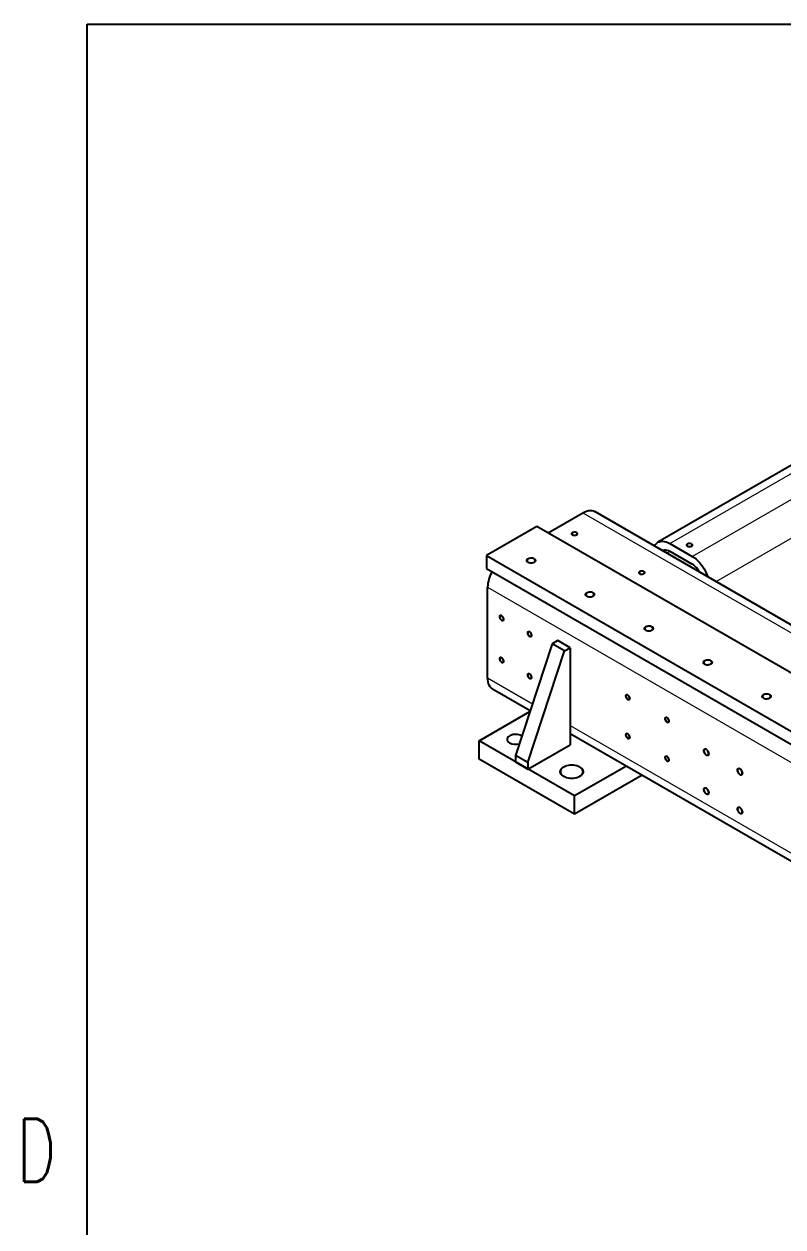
# Model space of a CAD drawing. Header units: millimetres. Extents: x 30 to 8380, y 30 to 5898.
# Drawn here: x 60 to 539, y 5069 to 5828 of the extents above; entities that cross this region are included whole.
import ezdxf

# ---------------------------------------------------------------- set-up
doc = ezdxf.new("R2010")
doc.units = ezdxf.units.MM
doc.header["$LTSCALE"] = 10
doc.layers.add('FORMAT', color=7, linetype='Continuous')
doc.styles.add('SLDTEXTSTYLE0', font='TXT', dxfattribs={"width": 0.7, "bigfont": 'bigfont'})

msp = doc.modelspace()

# ---------------------------------------------------------------- linework, layer by layer
at = {"color": 7, "linetype": 'Continuous', "lineweight": 25}
for p, q in [((693.1835047, 5635.3907655), (459.8382669, 5500.6834271)), ((390.617721, 5506.6768367), (412.5368818, 5519.330499)), ((2039.3108012, 4585.2858317), (420.0362723, 5520.0731197)), ((383.5455038, 5510.7595408), (351.7256986, 5492.3903583)), ((1995.7489649, 4580.0542933), (383.5455038, 5510.7595408)), ((467.3376574, 5499.9408063), (481.479793, 5491.7767252)), ((351.7256986, 5492.3903583), (351.7256986, 5484.2249502)), ((351.7256986, 5492.3903583), (1963.9291597, 4561.6851108)), ((467.3376574, 5495.0415614), (481.479793, 5486.8774803)), ((351.7256986, 5484.2249502), (1963.9291597, 4553.5197027)), ((352.4328054, 5415.2271852), (352.4328054, 5472.385042)), ((393.0914453, 5436.6658601), (370.110475, 5366.2413715)), ((377.8886495, 5361.7511269), (400.8696199, 5432.1756155)), ((396.6269792, 5438.7068804), (393.0914453, 5436.6658601)), ((400.8696199, 5432.1756155), (393.0914453, 5436.6658601)), ((404.4051538, 5434.2166358), (396.6269792, 5438.7068804)), ((400.8696199, 5432.1756155), (404.4051538, 5434.2166358)), ((404.4051538, 5434.2166358), (404.4051538, 5372.9760749)), ((355.5400166, 5408.3595131), (379.3661147, 5394.6049995)), ((347.1295046, 5375.4252993), (379.1369793, 5393.9028211)), ((404.4051538, 5380.1502699), (686.9575645, 5217.0362352)), ((347.1295046, 5363.9937279), (347.1295046, 5375.4252993)), ((407.233581, 5340.7279545), (347.1295046, 5375.4252993)), ((377.8886495, 5357.6684228), (404.4051538, 5372.9760749)), ((407.233581, 5329.2963831), (347.1295046, 5363.9937279)), ((377.8886495, 5361.7511269), (370.110475, 5366.2413715)), ((370.110475, 5366.2413715), (370.110475, 5362.1586674)), ((370.110475, 5362.1586674), (377.8886495, 5357.6684228)), ((377.8886495, 5361.7511269), (377.8886495, 5357.6684228)), ((439.9637936, 5359.6227041), (407.233581, 5340.7279545)), ((449.8648976, 5353.9069184), (407.233581, 5329.2963831)), ((407.233581, 5329.2963831), (407.233581, 5340.7279545))]:
    msp.add_line(p, q, dxfattribs=at)
at = {"color": 8, "linetype": 'Continuous', "lineweight": 18}
for p, q in [((467.3376574, 5499.9408063), (700.6828952, 5634.6481448)), ((481.479793, 5491.7767252), (714.8250308, 5626.4840636)), ((496.4810121, 5475.9425108), (725.4316325, 5608.1128906)), ((412.5368818, 5519.330499), (2031.8114107, 4584.5432109)), ((465.3683137, 5493.9034893), (467.3386918, 5495.0409643)), ((352.4328054, 5472.385042), (1971.7073343, 4537.597754)), ((352.4328054, 5415.2271852), (380.7593753, 5398.8746045)), ((404.4051538, 5385.2241871), (688.3508251, 5221.3058402))]:
    msp.add_line(p, q, dxfattribs=at)
at = {"color": 7, "linetype": 'Continuous', "lineweight": 25, "flags": 128}
for points in [[(412.5368818, 5519.330499), (413.7244444, 5519.9390507), (414.8970727, 5520.3859224), (416.0400203, 5520.6654945), (417.1389138, 5520.7742511), (418.1799342, 5520.7108245), (419.1499898, 5520.4760125), (420.0362723, 5520.0731197)], [(406.0314994, 5505.3699203), (406.4869468, 5505.182196), (407.0233035, 5505.0900145), (407.582447, 5505.1033651), (408.1037856, 5505.220801), (408.5308239, 5505.4295961), (408.8172858, 5505.7071244), (408.9321288, 5506.0233113), (408.8629077, 5506.343893), (408.6171238, 5506.6341296), (408.2214116, 5506.8625694), (407.7186525, 5507.0044574), (407.1633285, 5507.0444179), (406.6156174, 5506.9781205), (406.1348723, 5506.8127495), (405.7731892, 5506.5662256), (405.5697623, 5506.2652633), (405.546636, 5505.9424765), (405.7063163, 5505.6328444), (406.0314994, 5505.3699203)], [(457.6839734, 5498.3395645), (457.7814394, 5498.523638), (458.356791, 5499.3936265), (459.0450822, 5500.1164689), (459.8376574, 5500.6830751), (460.7245494, 5501.0863198), (461.694605, 5501.3211319), (462.7356254, 5501.3845584), (463.8345189, 5501.2758018), (464.9774664, 5500.9962298), (466.1500948, 5500.549358), (467.3376574, 5499.9408063)], [(478.5099445, 5498.2263493), (478.9653918, 5498.038625), (479.5017486, 5497.9464436), (480.0608921, 5497.9597941), (480.5822306, 5498.07723), (481.009269, 5498.2860251), (481.2957309, 5498.5635534), (481.4105738, 5498.8797403), (481.3413528, 5499.200322), (481.0955689, 5499.4905586), (480.6998566, 5499.7189984), (480.1970976, 5499.8608865), (479.6417736, 5499.9008469), (479.0940625, 5499.8345495), (478.6133173, 5499.6691786), (478.2516343, 5499.4226546), (478.0482074, 5499.1216923), (478.0250811, 5498.7989056), (478.1847614, 5498.4892734), (478.5099445, 5498.2263493)], [(462.7340051, 5495.4242433), (463.1701492, 5495.6524487), (463.8970403, 5495.8611807), (464.6939724, 5495.9036258), (465.5447224, 5495.77892), (466.4319713, 5495.489602), (467.3376574, 5495.0415614)], [(378.0300709, 5488.1858565), (378.5834121, 5487.9436197), (379.2294439, 5487.7965488), (379.920253, 5487.7555514), (380.6046053, 5487.823668), (381.2317455, 5487.9958468), (381.7551614, 5488.259318), (382.1360338, 5488.5945413), (382.346115, 5488.9766545), (382.3698243, 5489.3773182), (382.2054032, 5489.7668169), (381.8650462, 5490.1162634), (381.373996, 5490.3997406), (380.7686715, 5490.5962245), (380.0939668, 5490.6911428), (379.3999217, 5490.6774557), (378.7380104, 5490.5561784), (378.1573238, 5490.3363055), (377.7009288, 5490.0341439), (377.402674, 5489.6721036), (377.2846798, 5489.2770354), (377.3556971, 5488.8782398), (377.610459, 5488.5052936), (378.0300709, 5488.1858565)], [(481.479793, 5491.7767252), (482.6673556, 5491.0141463), (483.8399839, 5490.1071302), (484.9829315, 5489.0670831), (486.081825, 5487.9070842), (487.1228453, 5486.6417212), (488.092901, 5485.2869067), (488.979793, 5483.8596784), (489.7723681, 5482.3779843), (490.4606593, 5480.8604578), (491.0360109, 5479.3261825), (491.133477, 5479.0295771)], [(448.4579063, 5480.8776769), (448.9133536, 5480.6899527), (449.4497104, 5480.5977712), (450.0088539, 5480.6111217), (450.5301924, 5480.7285576), (450.9572308, 5480.9373528), (451.2436927, 5481.214881), (451.3585356, 5481.5310679), (451.2893146, 5481.8516497), (451.0435307, 5482.1418863), (450.6478184, 5482.3703261), (450.1450594, 5482.5122141), (449.5897354, 5482.5521746), (449.0420243, 5482.4858771), (448.5612791, 5482.3205062), (448.1995961, 5482.0739822), (447.9961692, 5481.7730199), (447.9730429, 5481.4502332), (448.1327232, 5481.140601), (448.4579063, 5480.8776769)], [(415.1531769, 5466.7551436), (415.7065182, 5466.5129068), (416.3525499, 5466.3658359), (417.043359, 5466.3248384), (417.7277113, 5466.3929551), (418.3548515, 5466.5651339), (418.8782674, 5466.8286051), (419.2591398, 5467.1638283), (419.469221, 5467.5459416), (419.4929303, 5467.9466053), (419.3285092, 5468.336104), (418.9881522, 5468.6855504), (418.497102, 5468.9690277), (417.8917775, 5469.1655116), (417.2170728, 5469.2604298), (416.5230277, 5469.2467428), (415.8611164, 5469.1254655), (415.2804298, 5468.9055925), (414.8240348, 5468.6034309), (414.5257801, 5468.2413906), (414.4077858, 5467.8463225), (414.4788031, 5467.4475269), (414.733565, 5467.0745807), (415.1531769, 5466.7551436)], [(362.4737217, 5452.2990802), (362.4085896, 5452.7874018), (362.2202514, 5453.2980061), (361.9291165, 5453.7755612), (361.5667338, 5454.1683165), (361.1723731, 5454.4337111), (360.7887695, 5454.5429851), (360.4574925, 5454.4842972), (360.214441, 5454.264007), (360.0859535, 5453.9059864), (360.0859535, 5453.4490326), (360.214441, 5452.9426634), (360.4574925, 5452.441752), (360.7887695, 5452.0005797), (361.1723731, 5451.6669546), (361.5667338, 5451.4770299), (361.9291165, 5451.4513871), (362.2202514, 5451.592805), (362.4085896, 5451.8859586), (362.4737217, 5452.2990802)], [(452.2762829, 5445.3244306), (452.8296242, 5445.0821938), (453.4756559, 5444.9351229), (454.1664651, 5444.8941255), (454.8508173, 5444.9622421), (455.4779575, 5445.1344209), (456.0013734, 5445.3978922), (456.3822458, 5445.7331154), (456.592327, 5446.1152287), (456.6160363, 5446.5158924), (456.4516153, 5446.9053911), (456.1112583, 5447.2548375), (455.620208, 5447.5383148), (455.0148835, 5447.7347987), (454.3401788, 5447.8297169), (453.6461337, 5447.8160298), (452.9842224, 5447.6947525), (452.4035358, 5447.4748796), (451.9471408, 5447.172718), (451.6488861, 5446.8106777), (451.5308918, 5446.4156095), (451.6019091, 5446.0168139), (451.856671, 5445.6438677), (452.2762829, 5445.3244306)], [(380.1513912, 5442.0939788), (380.0862592, 5442.5823004), (379.8979209, 5443.0929047), (379.606786, 5443.5704598), (379.2444033, 5443.9632151), (378.8500426, 5444.2286097), (378.4664391, 5444.3378837), (378.1351621, 5444.2791958), (377.8921106, 5444.0589056), (377.763623, 5443.700885), (377.763623, 5443.2439312), (377.8921106, 5442.737562), (378.1351621, 5442.2366506), (378.4664391, 5441.7954783), (378.8500426, 5441.4618532), (379.2444033, 5441.2719285), (379.606786, 5441.2462857), (379.8979209, 5441.3877036), (380.0862592, 5441.6808572), (380.1513912, 5442.0939788)], [(362.4737217, 5425.7615038), (362.4085896, 5426.2498254), (362.2202514, 5426.7604297), (361.9291165, 5427.2379848), (361.5667338, 5427.6307401), (361.1723731, 5427.8961347), (360.7887695, 5428.0054087), (360.4574925, 5427.9467208), (360.214441, 5427.7264306), (360.0859535, 5427.36841), (360.0859535, 5426.9114562), (360.214441, 5426.405087), (360.4574925, 5425.9041756), (360.7887695, 5425.4630033), (361.1723731, 5425.1293782), (361.5667338, 5424.9394536), (361.9291165, 5424.9138108), (362.2202514, 5425.0552286), (362.4085896, 5425.3483822), (362.4737217, 5425.7615038)], [(489.3993889, 5423.8937177), (489.9527302, 5423.6514809), (490.598762, 5423.50441), (491.2895711, 5423.4634126), (491.9739233, 5423.5315292), (492.6010635, 5423.703708), (493.1244794, 5423.9671792), (493.5053518, 5424.3024025), (493.715433, 5424.6845157), (493.7391423, 5425.0851794), (493.5747213, 5425.4746781), (493.2343643, 5425.8241246), (492.743314, 5426.1076018), (492.1379895, 5426.3040857), (491.4632848, 5426.399004), (490.7692398, 5426.3853169), (490.1073285, 5426.2640396), (489.5266419, 5426.0441667), (489.0702468, 5425.7420051), (488.7719921, 5425.3799648), (488.6539978, 5424.9848966), (488.7250152, 5424.586101), (488.979777, 5424.2131548), (489.3993889, 5423.8937177)], [(380.1513912, 5415.5564024), (380.0862592, 5416.044724), (379.8979209, 5416.5553283), (379.606786, 5417.0328834), (379.2444033, 5417.4256387), (378.8500426, 5417.6910333), (378.4664391, 5417.8003073), (378.1351621, 5417.7416194), (377.8921106, 5417.5213292), (377.763623, 5417.1633086), (377.763623, 5416.7063548), (377.8921106, 5416.1999856), (378.1351621, 5415.6990742), (378.4664391, 5415.2579019), (378.8500426, 5414.9242768), (379.2444033, 5414.7343522), (379.606786, 5414.7087094), (379.8979209, 5414.8501272), (380.0862592, 5415.1432808), (380.1513912, 5415.5564024)], [(355.5400166, 5408.3595131), (355.5394071, 5408.359865), (354.746832, 5408.9264713), (354.0585408, 5409.6493137), (353.4831892, 5410.5193021), (353.0280126, 5411.525496), (352.6987351, 5412.6552418), (352.4994975, 5413.8943323), (352.4328054, 5415.2271852)], [(442.0232346, 5402.2934199), (441.9581025, 5402.7817415), (441.7697643, 5403.2923457), (441.4786294, 5403.7699008), (441.1162466, 5404.1626562), (440.721886, 5404.4280507), (440.3382824, 5404.5373248), (440.0070054, 5404.4786368), (439.7639539, 5404.2583467), (439.6354664, 5403.9003261), (439.6354664, 5403.4433722), (439.7639539, 5402.9370031), (440.0070054, 5402.4360916), (440.3382824, 5401.9949194), (440.721886, 5401.6612942), (441.1162466, 5401.4713696), (441.4786294, 5401.4457268), (441.7697643, 5401.5871446), (441.9581025, 5401.8802982), (442.0232346, 5402.2934199)], [(526.522495, 5402.4630048), (527.0758362, 5402.220768), (527.721868, 5402.0736971), (528.4126771, 5402.0326996), (529.0970294, 5402.1008163), (529.7241695, 5402.2729951), (530.2475855, 5402.5364663), (530.6284578, 5402.8716895), (530.838539, 5403.2538028), (530.8622483, 5403.6544665), (530.6978273, 5404.0439652), (530.3574703, 5404.3934116), (529.86642, 5404.6768889), (529.2610955, 5404.8733728), (528.5863908, 5404.968291), (527.8923458, 5404.954604), (527.2304345, 5404.8333267), (526.6497479, 5404.6134537), (526.1933528, 5404.3112921), (525.8950981, 5403.9492518), (525.7771038, 5403.5541837), (525.8481212, 5403.1553881), (526.102883, 5402.7824419), (526.522495, 5402.4630048)], [(466.7719719, 5388.0062779), (466.7068399, 5388.4945995), (466.5185016, 5389.0052038), (466.2273667, 5389.4827589), (465.864984, 5389.8755142), (465.4706233, 5390.1409088), (465.0870198, 5390.2501828), (464.7557427, 5390.1914949), (464.5126913, 5389.9712047), (464.3842037, 5389.6131841), (464.3842037, 5389.1562302), (464.5126913, 5388.6498611), (464.7557427, 5388.1489496), (465.0870198, 5387.7077774), (465.4706233, 5387.3741523), (465.864984, 5387.1842276), (466.2273667, 5387.1585848), (466.5185016, 5387.3000026), (466.7068399, 5387.5931563), (466.7719719, 5388.0062779)], [(374.1156588, 5378.5151364), (373.9111739, 5378.6399062), (373.1480832, 5379.0057118), (372.2815504, 5379.2843429), (371.3410842, 5379.4663112), (370.358711, 5379.5454199), (369.3678845, 5379.5189752), (368.4023461, 5379.3878774), (367.4949759, 5379.156591), (366.6766734, 5378.8329923), (365.9753049, 5378.4281008), (365.4147546, 5377.9557049), (365.0141115, 5377.4318912), (364.7870189, 5376.8744977), (364.7412102, 5376.3025057), (364.8782454, 5375.7353938), (365.1934579, 5375.1924742), (365.6761135, 5374.6922355), (366.309776, 5374.2517126), (366.309776, 5374.2517126)], [(442.0232346, 5377.7971955), (441.9581025, 5378.2855171), (441.7697643, 5378.7961214), (441.4786294, 5379.2736765), (441.1162466, 5379.6664318), (440.721886, 5379.9318264), (440.3382824, 5380.0411004), (440.0070054, 5379.9824125), (439.7639539, 5379.7621223), (439.6354664, 5379.4041017), (439.6354664, 5378.9471478), (439.7639539, 5378.4407787), (440.0070054, 5377.9398672), (440.3382824, 5377.498695), (440.721886, 5377.1650699), (441.1162466, 5376.9751452), (441.4786294, 5376.9495024), (441.7697643, 5377.0909202), (441.9581025, 5377.3840739), (442.0232346, 5377.7971955)], [(466.7719719, 5363.5100536), (466.7068399, 5363.9983752), (466.5185016, 5364.5089794), (466.2273667, 5364.9865345), (465.864984, 5365.3792899), (465.4706233, 5365.6446844), (465.0870198, 5365.7539585), (464.7557427, 5365.6952705), (464.5126913, 5365.4749803), (464.3842037, 5365.1169598), (464.3842037, 5364.6600059), (464.5126913, 5364.1536367), (464.7557427, 5363.6527253), (465.0870198, 5363.2115531), (465.4706233, 5362.8779279), (465.864984, 5362.6880033), (466.2273667, 5362.6623605), (466.5185016, 5362.8037783), (466.7068399, 5363.0969319), (466.7719719, 5363.5100536)], [(491.8212297, 5367.4215932), (491.7544733, 5367.971575), (491.5601357, 5368.5497638), (491.2554847, 5369.1047851), (490.8675899, 5369.5873226), (490.4309173, 5369.9545008), (489.9842674, 5370.1736943), (489.5673268, 5370.2254269), (489.2171426, 5370.1051018), (488.9648302, 5369.8234105), (488.8328087, 5369.4053824), (488.8328087, 5368.8881613), (488.9648302, 5368.3177044), (489.2171426, 5367.7446994), (489.5673268, 5367.2200603), (489.9842674, 5366.7904035), (490.4309173, 5366.493906), (490.8675899, 5366.3569128), (491.2554847, 5366.3915965), (491.5601357, 5366.5948751), (491.7544733, 5366.9486866), (491.8212297, 5367.4215932)], [(400.4276782, 5353.1271527), (401.2778441, 5352.7079782), (402.2311317, 5352.3707409), (403.2640679, 5352.1237448), (404.3512185, 5351.9730717), (405.465814, 5351.9224316), (406.5804096, 5351.9730717), (407.6675601, 5352.1237448), (408.7004963, 5352.3707409), (409.6537839, 5352.7079782), (410.5039498, 5353.1271527), (411.2300601, 5353.617943), (411.8142355, 5354.1682642), (412.2420917, 5354.7645656), (412.5030934, 5355.3921643), (412.590814, 5356.0356066), (412.5030934, 5356.6790489), (412.2420917, 5357.3066476), (411.8142355, 5357.9029489), (411.2300601, 5358.4532702), (410.5039498, 5358.9440605), (409.6537839, 5359.363235), (408.7004963, 5359.7004723), (407.6675601, 5359.9474684), (406.5804096, 5360.0981415), (405.465814, 5360.1487815), (404.3512185, 5360.0981415), (403.2640679, 5359.9474684), (402.2311317, 5359.7004723), (401.2778441, 5359.363235), (400.4276782, 5358.9440605), (399.7015679, 5358.4532702), (399.1173925, 5357.9029489), (398.6895363, 5357.3066476), (398.4285346, 5356.6790489), (398.340814, 5356.0356066), (398.4285346, 5355.3921643), (398.6895363, 5354.7645656), (399.1173925, 5354.1682642), (399.7015679, 5353.617943), (400.4276782, 5353.1271527)], [(513.0344331, 5355.1754715), (512.9676767, 5355.7254533), (512.7733392, 5356.3036422), (512.4686882, 5356.8586634), (512.0807933, 5357.3412009), (511.6441208, 5357.7083791), (511.1974708, 5357.9275726), (510.7805302, 5357.9793052), (510.430346, 5357.8589801), (510.1780337, 5357.5772888), (510.0460121, 5357.1592608), (510.0460121, 5356.6420396), (510.1780337, 5356.0715827), (510.430346, 5355.4985777), (510.7805302, 5354.9739386), (511.1974708, 5354.5442818), (511.6441208, 5354.2477843), (512.0807933, 5354.1107911), (512.4686882, 5354.1454748), (512.7733392, 5354.3487534), (512.9676767, 5354.7025649), (513.0344331, 5355.1754715)], [(491.8212297, 5342.9253688), (491.7544733, 5343.4753507), (491.5601357, 5344.0535395), (491.2554847, 5344.6085607), (490.8675899, 5345.0910982), (490.4309173, 5345.4582764), (489.9842674, 5345.67747), (489.5673268, 5345.7292025), (489.2171426, 5345.6088775), (488.9648302, 5345.3271861), (488.8328087, 5344.9091581), (488.8328087, 5344.3919369), (488.9648302, 5343.8214801), (489.2171426, 5343.2484751), (489.5673268, 5342.7238359), (489.9842674, 5342.2941791), (490.4309173, 5341.9976816), (490.8675899, 5341.8606885), (491.2554847, 5341.8953721), (491.5601357, 5342.0986508), (491.7544733, 5342.4524622), (491.8212297, 5342.9253688)], [(513.0344331, 5330.6792471), (512.9676767, 5331.229229), (512.7733392, 5331.8074178), (512.4686882, 5332.362439), (512.0807933, 5332.8449765), (511.6441208, 5333.2121547), (511.1974708, 5333.4313483), (510.7805302, 5333.4830809), (510.430346, 5333.3627558), (510.1780337, 5333.0810645), (510.0460121, 5332.6630364), (510.0460121, 5332.1458153), (510.1780337, 5331.5753584), (510.430346, 5331.0023534), (510.7805302, 5330.4777142), (511.1974708, 5330.0480575), (511.6441208, 5329.7515599), (512.0807933, 5329.6145668), (512.4686882, 5329.6492504), (512.7733392, 5329.8525291), (512.9676767, 5330.2063406), (513.0344331, 5330.6792471)]]:
    msp.add_lwpolyline(points, dxfattribs=at)
at = {"color": 7, "linetype": 'Continuous', "lineweight": 25}
for centre, radius, start, end in [((474.5224412, 5475.7694605), 13.1069771, 28.1093957157, 57.9396080785), ((374.1418869, 5471.5970255), 21.7233788, 150.7169027436, 177.9211369216), ((370.1458822, 5381.7939571), 8.461747, 243.0413835951, 286.4134503661)]:
    msp.add_arc(centre, radius, start, end, dxfattribs=at)
at = {"color": 7, "linetype": 'Continuous', "lineweight": 18}
for points, knots in [([(408.6476564, 5505.247459), (408.1681182, 5505.0430892), (407.6054042, 5504.92942), (407.009652, 5504.9165515), (406.4337969, 5505.0056269), (405.9290061, 5505.1887316), (405.5401326, 5505.449596), (405.3017293, 5505.765041), (405.2349796, 5506.1070381), (405.3458143, 5506.4451992), (405.6243854, 5506.7494773), (406.0459406, 5506.992836), (406.5730228, 5507.1536516), (407.1587986, 5507.2176352), (407.7512191, 5507.1791014), (408.2976451, 5507.0414741), (408.7495244, 5506.8169822), (409.0667055, 5506.5255727), (409.2210054, 5506.1931386), (409.1987139, 5505.8492182), (409.0018118, 5505.5243703), (408.6477945, 5505.247459), (408.7765588, 5505.3359635), (408.6477945, 5505.247459)], [0, 0, 0, 0, 0.047610596, 0.0952300662, 0.1428495364, 0.1904690066, 0.2380884768, 0.285707947, 0.3333274172, 0.3809468874, 0.4285663576, 0.4761858278, 0.523805298, 0.5714247682, 0.6190442384, 0.6666637086, 0.7142831788, 0.761902649, 0.8095221192, 0.8571415894, 0.9047610596, 0.9523805298, 1, 1, 1, 1]), ([(481.1260104, 5498.1038881), (480.6465633, 5497.8995183), (480.0838493, 5497.7858491), (479.4880971, 5497.7729805), (478.912242, 5497.8620559), (478.4074512, 5498.0451606), (478.0185776, 5498.306025), (477.7801744, 5498.6214701), (477.7134246, 5498.9634671), (477.8242594, 5499.3016283), (478.1028305, 5499.6059064), (478.5243857, 5499.849265), (479.0514679, 5500.0100807), (479.6372437, 5500.0740642), (480.2296641, 5500.0355304), (480.7760902, 5499.8979031), (481.2279695, 5499.6734112), (481.5451506, 5499.3820017), (481.6994505, 5499.0495676), (481.677159, 5498.7056472), (481.4802568, 5498.3807993), (481.1262396, 5498.1038881), (481.2550039, 5498.1923925), (481.1262396, 5498.1038881)], [0, 0, 0, 0, 0.047605021, 0.0952247699, 0.1428445189, 0.1904642678, 0.2380840168, 0.2857037657, 0.3333235147, 0.3809432636, 0.4285630126, 0.4761827615, 0.5238025105, 0.5714222594, 0.6190420084, 0.6666617573, 0.7142815063, 0.7619012552, 0.8095210042, 0.8571407531, 0.9047605021, 0.952380251, 1, 1, 1, 1]), ([(381.9543123, 5488.0021647), (381.3603174, 5487.7360895), (380.6701665, 5487.5636796), (379.9274255, 5487.4957683), (379.1787635, 5487.5366226), (378.4712217, 5487.6836755), (377.8492576, 5487.9276871), (377.3519515, 5488.2533254), (377.0105509, 5488.6401291), (376.8465073, 5489.0637941), (376.8701282, 5489.4976999), (377.0799293, 5489.9145826), (377.4627282, 5490.288248), (377.994472, 5490.5952172), (378.6417495, 5490.8162022), (379.3638898, 5490.9373179), (380.1155181, 5490.9509539), (380.849407, 5490.8562536), (381.5194433, 5490.6591672), (382.0835264, 5490.3720785), (382.5062128, 5490.0130263), (382.7609435, 5489.6045711), (382.8317129, 5489.1723777), (382.7140743, 5488.7436024), (382.4154193, 5488.3451868), (381.9545135, 5488.0021647), (382.1192633, 5488.1122378), (381.9545135, 5488.0021647)], [0, 0, 0, 0, 0.0399918817, 0.07999222, 0.1199925583, 0.1599928965, 0.1999932348, 0.239993573, 0.2799939113, 0.3199942496, 0.3599945878, 0.3999949261, 0.4399952643, 0.4799956026, 0.5199959409, 0.5599962791, 0.5999966174, 0.6399969557, 0.6799972939, 0.7199976322, 0.7599979704, 0.7999983087, 0.839998647, 0.8799989852, 0.9199993235, 0.9599996617, 1, 1, 1, 1]), ([(451.0739446, 5480.7552157), (450.5945251, 5480.5508459), (450.0318111, 5480.4371767), (449.4360589, 5480.4243081), (448.8602038, 5480.5133835), (448.355413, 5480.6964883), (447.9665394, 5480.9573526), (447.7281362, 5481.2727977), (447.6613864, 5481.6147947), (447.7722212, 5481.9529559), (448.0507923, 5482.257234), (448.4723475, 5482.5005926), (448.9994297, 5482.6614083), (449.5852054, 5482.7253918), (450.1776259, 5482.686858), (450.724052, 5482.5492307), (451.1759313, 5482.3247388), (451.4931124, 5482.0333293), (451.6474123, 5481.7008952), (451.6251208, 5481.3569748), (451.4282186, 5481.0321269), (451.0742014, 5480.7552157), (451.2029656, 5480.8437202), (451.0742014, 5480.7552157)], [0, 0, 0, 0, 0.0476033289, 0.0952231625, 0.142842996, 0.1904628296, 0.2380826631, 0.2857024967, 0.3333223303, 0.3809421638, 0.4285619974, 0.4761818309, 0.5238016645, 0.571421498, 0.6190413316, 0.6666611651, 0.7142809987, 0.7619008322, 0.8095206658, 0.8571404993, 0.9047603329, 0.9523801664, 1, 1, 1, 1]), ([(419.0775752, 5466.5714517), (418.4834235, 5466.3053765), (417.7932725, 5466.1329667), (417.0505315, 5466.0650553), (416.3018695, 5466.1059096), (415.5943277, 5466.2529626), (414.9723636, 5466.4969742), (414.4750575, 5466.8226124), (414.1336569, 5467.2094162), (413.9696133, 5467.6330812), (413.9932342, 5468.066987), (414.2030353, 5468.4838697), (414.5858342, 5468.857535), (415.117578, 5469.1645042), (415.7648555, 5469.3854893), (416.4869958, 5469.5066049), (417.2386241, 5469.520241), (417.972513, 5469.4255406), (418.6425493, 5469.2284543), (419.2066324, 5468.9413655), (419.6293188, 5468.5823133), (419.8840495, 5468.1738581), (419.9548189, 5467.7416648), (419.8371803, 5467.3128895), (419.5385253, 5466.9144738), (419.0776196, 5466.5714517), (419.2423693, 5466.6815249), (419.0776196, 5466.5714517)], [0, 0, 0, 0, 0.0399982108, 0.0799982853, 0.1199983599, 0.1599984344, 0.199998509, 0.2399985835, 0.2799986581, 0.3199987326, 0.3599988072, 0.3999988817, 0.4399989563, 0.4799990308, 0.5199991054, 0.5599991799, 0.5999992545, 0.639999329, 0.6799994036, 0.7199994781, 0.7599995527, 0.7999996272, 0.8399997018, 0.8799997763, 0.9199998509, 0.9599999254, 1, 1, 1, 1]), ([(362.6856208, 5452.176619), (362.6230242, 5451.7315305), (362.4401183, 5451.3985315), (362.1533879, 5451.2072104), (361.7883104, 5451.1745669), (361.3773245, 5451.3035017), (360.9569481, 5451.5825582), (360.5645334, 5451.986941), (360.2349483, 5452.480719), (359.9974778, 5453.0200179), (359.8732222, 5453.5569184), (359.8732222, 5454.0437148), (359.9974778, 5454.437153), (360.2349483, 5454.7022742), (360.5645334, 5454.8155214), (360.9569481, 5454.7668319), (361.3773245, 5454.5605321), (361.7883104, 5454.2149526), (362.1533879, 5453.7607996), (362.4401183, 5453.2384267), (362.6230242, 5452.694249), (362.6858538, 5452.176619), (362.6735804, 5452.3465692), (362.6858538, 5452.176619)], [0, 0, 0, 0, 0.0476171833, 0.0952363242, 0.142855465, 0.1904746058, 0.2380937467, 0.2857128875, 0.3333320283, 0.3809511692, 0.42857031, 0.4761894508, 0.5238085917, 0.5714277325, 0.6190468733, 0.6666660142, 0.714285155, 0.7619042958, 0.8095234367, 0.8571425775, 0.9047617183, 0.9523808592, 1, 1, 1, 1]), ([(456.2005401, 5445.1407388), (455.6065295, 5444.8746636), (454.9163785, 5444.7022537), (454.1736375, 5444.6343424), (453.4249755, 5444.6751967), (452.7174337, 5444.8222496), (452.0954696, 5445.0662613), (451.5981635, 5445.3918995), (451.2567629, 5445.7787033), (451.0927193, 5446.2023683), (451.1163402, 5446.6362741), (451.3261413, 5447.0531568), (451.7089402, 5447.4268221), (452.2406841, 5447.7337913), (452.8879615, 5447.9547764), (453.6101018, 5448.075892), (454.3617302, 5448.089528), (455.095619, 5447.9948277), (455.7656554, 5447.7977413), (456.3297384, 5447.5106526), (456.7524248, 5447.1516004), (457.0071555, 5446.7431452), (457.0779249, 5446.3109518), (456.9602863, 5445.8821766), (456.6616313, 5445.4837609), (456.2007256, 5445.1407388), (456.3654753, 5445.250812), (456.2007256, 5445.1407388)], [0, 0, 0, 0, 0.0399925158, 0.0799928277, 0.1199931395, 0.1599934513, 0.1999937632, 0.239994075, 0.2799943869, 0.3199946987, 0.3599950105, 0.3999953224, 0.4399956342, 0.4799959461, 0.5199962579, 0.5599965697, 0.5999968816, 0.6399971934, 0.6799975053, 0.7199978171, 0.759998129, 0.7999984408, 0.8399987526, 0.8799990645, 0.9199993763, 0.9599996882, 1, 1, 1, 1]), ([(380.3634644, 5441.9715176), (380.3006937, 5441.5264291), (380.1177878, 5441.1934301), (379.8310575, 5441.002109), (379.46598, 5440.9694655), (379.054994, 5441.0984003), (378.6346176, 5441.3774568), (378.2422029, 5441.7818396), (377.9126178, 5442.2756176), (377.6751473, 5442.8149165), (377.5508918, 5443.3518171), (377.5508918, 5443.8386134), (377.6751473, 5444.2320516), (377.9126178, 5444.4971728), (378.2422029, 5444.61042), (378.6346176, 5444.5617305), (379.054994, 5444.3554307), (379.46598, 5444.0098512), (379.8310575, 5443.5556982), (380.1177878, 5443.0333253), (380.3006937, 5442.4891476), (380.3635233, 5441.9715176), (380.35125, 5442.1414678), (380.3635233, 5441.9715176)], [0, 0, 0, 0, 0.0476185754, 0.0952376466, 0.1428567179, 0.1904757891, 0.2380948603, 0.2857139316, 0.3333330028, 0.380952074, 0.4285711453, 0.4761902165, 0.5238092877, 0.5714283589, 0.6190474302, 0.6666665014, 0.7142855726, 0.7619046439, 0.8095237151, 0.8571427863, 0.9047618575, 0.9523809288, 1, 1, 1, 1]), ([(362.6856208, 5425.6390426), (362.6230242, 5425.1939541), (362.4401183, 5424.8609551), (362.1533879, 5424.669634), (361.7883104, 5424.6369906), (361.3773245, 5424.7659253), (360.9569481, 5425.0449818), (360.5645334, 5425.4493646), (360.2349483, 5425.9431426), (359.9974778, 5426.4824415), (359.8732222, 5427.0193421), (359.8732222, 5427.5061384), (359.9974778, 5427.8995766), (360.2349483, 5428.1646978), (360.5645334, 5428.277945), (360.9569481, 5428.2292555), (361.3773245, 5428.0229557), (361.7883104, 5427.6773762), (362.1533879, 5427.2232232), (362.4401183, 5426.7008503), (362.6230242, 5426.1566726), (362.6858538, 5425.6390426), (362.6735804, 5425.8089928), (362.6858538, 5425.6390426)], [0, 0, 0, 0, 0.0476171833, 0.0952363242, 0.142855465, 0.1904746058, 0.2380937467, 0.2857128875, 0.3333320283, 0.3809511692, 0.42857031, 0.4761894508, 0.5238085917, 0.5714277325, 0.6190468733, 0.6666660142, 0.714285155, 0.7619042958, 0.8095234367, 0.8571425775, 0.9047617183, 0.9523808592, 1, 1, 1, 1]), ([(493.3238029, 5423.7100259), (492.7296355, 5423.4439506), (492.0394846, 5423.2715408), (491.2967435, 5423.2036295), (490.5480815, 5423.2444838), (489.8405397, 5423.3915367), (489.2185756, 5423.6355483), (488.7212695, 5423.9611866), (488.3798689, 5424.3479903), (488.2158253, 5424.7716553), (488.2394462, 5425.2055611), (488.4492474, 5425.6224438), (488.8320462, 5425.9961092), (489.3637901, 5426.3030784), (490.0110676, 5426.5240634), (490.7332078, 5426.6451791), (491.4848362, 5426.6588151), (492.218725, 5426.5641148), (492.8887614, 5426.3670284), (493.4528444, 5426.0799397), (493.8755308, 5425.7208874), (494.1302615, 5425.3124323), (494.2010309, 5424.8802389), (494.0833923, 5424.4514636), (493.7847373, 5424.053048), (493.3238316, 5423.7100259), (493.4885813, 5423.820099), (493.3238316, 5423.7100259)], [0, 0, 0, 0, 0.0399988449, 0.079998893, 0.1199989411, 0.1599989893, 0.1999990374, 0.2399990855, 0.2799991337, 0.3199991818, 0.3599992299, 0.3999992781, 0.4399993262, 0.4799993743, 0.5199994224, 0.5599994706, 0.5999995187, 0.6399995668, 0.679999615, 0.7199996631, 0.7599997112, 0.7999997594, 0.8399998075, 0.8799998556, 0.9199999037, 0.9599999519, 1, 1, 1, 1]), ([(380.3634644, 5415.4339412), (380.3006937, 5414.9888527), (380.1177878, 5414.6558537), (379.8310575, 5414.4645326), (379.46598, 5414.4318892), (379.054994, 5414.5608239), (378.6346176, 5414.8398804), (378.2422029, 5415.2442632), (377.9126178, 5415.7380412), (377.6751473, 5416.2773401), (377.5508918, 5416.8142407), (377.5508918, 5417.301037), (377.6751473, 5417.6944752), (377.9126178, 5417.9595964), (378.2422029, 5418.0728436), (378.6346176, 5418.0241541), (379.054994, 5417.8178543), (379.46598, 5417.4722748), (379.8310575, 5417.0181218), (380.1177878, 5416.4957489), (380.3006937, 5415.9515712), (380.3635233, 5415.4339412), (380.35125, 5415.6038914), (380.3635233, 5415.4339412)], [0, 0, 0, 0, 0.0476185754, 0.0952376466, 0.1428567179, 0.1904757891, 0.2380948603, 0.2857139316, 0.3333330028, 0.380952074, 0.4285711453, 0.4761902165, 0.5238092877, 0.5714283589, 0.6190474302, 0.6666665014, 0.7142855726, 0.7619046439, 0.8095237151, 0.8571427863, 0.9047618575, 0.9523809288, 1, 1, 1, 1]), ([(442.2351718, 5402.1709587), (442.1725371, 5401.7258701), (441.9896312, 5401.3928711), (441.7029008, 5401.20155), (441.3378233, 5401.1689066), (440.9268374, 5401.2978413), (440.506461, 5401.5768978), (440.1140463, 5401.9812807), (439.7844612, 5402.4750587), (439.5469907, 5403.0143575), (439.4227351, 5403.5512581), (439.4227351, 5404.0380545), (439.5469907, 5404.4314926), (439.7844612, 5404.6966139), (440.1140463, 5404.809861), (440.506461, 5404.7611715), (440.9268374, 5404.5548717), (441.3378233, 5404.2092922), (441.7029008, 5403.7551393), (441.9896312, 5403.2327664), (442.1725371, 5402.6885886), (442.2353666, 5402.1709587), (442.2230933, 5402.3409089), (442.2353666, 5402.1709587)], [0, 0, 0, 0, 0.047617488, 0.0952366136, 0.1428557392, 0.1904748648, 0.2380939904, 0.285713116, 0.3333322416, 0.3809513672, 0.4285704928, 0.4761896184, 0.523808744, 0.5714278696, 0.6190469952, 0.6666661208, 0.7142852464, 0.761904372, 0.8095234976, 0.8571426232, 0.9047617488, 0.9523808744, 1, 1, 1, 1]), ([(530.4467678, 5402.2793129), (529.8527415, 5402.0132377), (529.1625906, 5401.8408279), (528.4198495, 5401.7729165), (527.6711875, 5401.8137708), (526.9636457, 5401.9608237), (526.3416816, 5402.2048354), (525.8443755, 5402.5304736), (525.5029749, 5402.9172774), (525.3389314, 5403.3409424), (525.3625522, 5403.7748482), (525.5723534, 5404.1917309), (525.9551522, 5404.5653962), (526.4868961, 5404.8723654), (527.1341736, 5405.0933505), (527.8563139, 5405.2144661), (528.6079422, 5405.2281022), (529.341831, 5405.1334018), (530.0118674, 5404.9363155), (530.5759505, 5404.6492267), (530.9986368, 5404.2901745), (531.2533675, 5403.8817193), (531.3241369, 5403.449526), (531.2064983, 5403.0207507), (530.9078433, 5402.622335), (530.4469376, 5402.2793129), (530.6116873, 5402.3893861), (530.4469376, 5402.2793129)], [0, 0, 0, 0, 0.0399931499, 0.0799934353, 0.1199937207, 0.1599940062, 0.1999942916, 0.239994577, 0.2799948624, 0.3199951478, 0.3599954333, 0.3999957187, 0.4399960041, 0.4799962895, 0.5199965749, 0.5599968604, 0.5999971458, 0.6399974312, 0.6799977166, 0.7199980021, 0.7599982875, 0.7999985729, 0.8399988583, 0.8799991437, 0.9199994292, 0.9599997146, 1, 1, 1, 1]), ([(466.9839144, 5387.8838167), (466.9212744, 5387.4387282), (466.7383685, 5387.1057291), (466.4516381, 5386.9144081), (466.0865606, 5386.8817646), (465.6755747, 5387.0106994), (465.2551983, 5387.2897559), (464.8627836, 5387.6941387), (464.5331985, 5388.1879167), (464.295728, 5388.7272156), (464.1714724, 5389.2641161), (464.1714724, 5389.7509125), (464.295728, 5390.1443507), (464.5331985, 5390.4094719), (464.8627836, 5390.522719), (465.2551983, 5390.4740296), (465.6755747, 5390.2677298), (466.0865606, 5389.9221503), (466.4516381, 5389.4679973), (466.7383685, 5388.9456244), (466.9212744, 5388.4014467), (466.984104, 5387.8838167), (466.9718307, 5388.0537669), (466.984104, 5387.8838167)], [0, 0, 0, 0, 0.0476175298, 0.0952366533, 0.1428557768, 0.1904749004, 0.2380940239, 0.2857131474, 0.3333322709, 0.3809513944, 0.4285705179, 0.4761896414, 0.5238087649, 0.5714278884, 0.6190470119, 0.6666661354, 0.7142852589, 0.7619043825, 0.809523506, 0.8571426295, 0.904761753, 0.9523808765, 1, 1, 1, 1]), ([(442.2351718, 5377.6747343), (442.1725371, 5377.2296458), (441.9896312, 5376.8966467), (441.7029008, 5376.7053257), (441.3378233, 5376.6726822), (440.9268374, 5376.801617), (440.506461, 5377.0806735), (440.1140463, 5377.4850563), (439.7844612, 5377.9788343), (439.5469907, 5378.5181332), (439.4227351, 5379.0550337), (439.4227351, 5379.5418301), (439.5469907, 5379.9352683), (439.7844612, 5380.2003895), (440.1140463, 5380.3136367), (440.506461, 5380.2649472), (440.9268374, 5380.0586474), (441.3378233, 5379.7130679), (441.7029008, 5379.2589149), (441.9896312, 5378.736542), (442.1725371, 5378.1923643), (442.2353666, 5377.6747343), (442.2230933, 5377.8446845), (442.2353666, 5377.6747343)], [0, 0, 0, 0, 0.047617488, 0.0952366136, 0.1428557392, 0.1904748648, 0.2380939904, 0.285713116, 0.3333322416, 0.3809513672, 0.4285704928, 0.4761896184, 0.523808744, 0.5714278696, 0.6190469952, 0.6666661208, 0.7142852464, 0.761904372, 0.8095234976, 0.8571426232, 0.9047617488, 0.9523808744, 1, 1, 1, 1]), ([(492.0861125, 5367.2685166), (492.0208411, 5366.7556097), (491.8290421, 5366.3564294), (491.5252226, 5366.1005809), (491.1319155, 5366.0070394), (490.6782906, 5366.0827426), (490.1979911, 5366.3220757), (489.7266386, 5366.7072886), (489.2991913, 5367.2098117), (488.947351, 5367.7923754), (488.6972119, 5368.4117733), (488.5673259, 5369.0220678), (488.5673259, 5369.5779959), (488.6972119, 5370.0383271), (488.947351, 5370.3689207), (489.2991913, 5370.545258), (489.7266386, 5370.5542611), (490.1979911, 5370.395262), (490.6782906, 5370.0800531), (491.1319155, 5369.632012), (491.5252226, 5369.0843679), (491.8290421, 5368.4777369), (492.0208411, 5367.8571101), (492.0863947, 5367.2685166), (492.073621, 5367.4617718), (492.0863947, 5367.2685166)], [0, 0, 0, 0, 0.0434766046, 0.0869549408, 0.1304332769, 0.1739116131, 0.2173899492, 0.2608682854, 0.3043466215, 0.3478249577, 0.3913032938, 0.43478163, 0.4782599662, 0.5217383023, 0.5652166385, 0.6086949746, 0.6521733108, 0.6956516469, 0.7391299831, 0.7826083192, 0.8260866554, 0.8695649915, 0.9130433277, 0.9565216638, 1, 1, 1, 1]), ([(466.9839144, 5363.3875924), (466.9212744, 5362.9425038), (466.7383685, 5362.6095048), (466.4516381, 5362.4181837), (466.0865606, 5362.3855403), (465.6755747, 5362.514475), (465.2551983, 5362.7935315), (464.8627836, 5363.1979143), (464.5331985, 5363.6916924), (464.295728, 5364.2309912), (464.1714724, 5364.7678918), (464.1714724, 5365.2546882), (464.295728, 5365.6481263), (464.5331985, 5365.9132476), (464.8627836, 5366.0264947), (465.2551983, 5365.9778052), (465.6755747, 5365.7715054), (466.0865606, 5365.4259259), (466.4516381, 5364.971773), (466.7383685, 5364.4494001), (466.9212744, 5363.9052223), (466.984104, 5363.3875924), (466.9718307, 5363.5575425), (466.984104, 5363.3875924)], [0, 0, 0, 0, 0.0476175298, 0.0952366533, 0.1428557768, 0.1904749004, 0.2380940239, 0.2857131474, 0.3333322709, 0.3809513944, 0.4285705179, 0.4761896414, 0.5238087649, 0.5714278884, 0.6190470119, 0.6666661354, 0.7142852589, 0.7619043825, 0.809523506, 0.8571426295, 0.904761753, 0.9523808765, 1, 1, 1, 1]), ([(410.7689857, 5352.9740762), (409.8974174, 5352.5426156), (408.9218468, 5352.1930277), (407.8652698, 5351.9335067), (406.7524516, 5351.7701354), (405.6094756, 5351.7067431), (404.4631324, 5351.7448157), (403.3402912, 5351.8834609), (402.2672704, 5352.1194288), (401.2692208, 5352.4471885), (400.3695357, 5352.8590578), (399.5893031, 5353.3453827), (398.946811, 5353.8947641), (398.4571187, 5354.4943251), (398.1317044, 5355.1300124), (397.9781953, 5355.7869261), (398.0001897, 5356.4496686), (398.197172, 5357.1027059), (398.5645251, 5357.7307312), (399.0936385, 5358.3190243), (399.7721104, 5358.853796), (400.5840378, 5359.3225117), (401.5103899, 5359.7141852), (402.5294539, 5360.0196359), (403.6173436, 5360.2317043), (404.7485599, 5360.3454198), (405.896588, 5360.3581169), (407.0345191, 5360.269498), (408.1356812, 5360.0816403), (409.1742638, 5359.7989469), (410.1259235, 5359.4280441), (410.9683541, 5358.9776254), (411.6818099, 5358.4582483), (412.249568, 5357.8820865), (412.6583207, 5357.2626448), (412.8984871, 5356.6144424), (412.964438, 5355.9526725), (412.8546274, 5355.2928466), (412.5716294, 5354.6504303), (412.122077, 5354.0404813), (411.5165075, 5353.4772964), (410.7691149, 5352.9740762), (411.0280134, 5353.1373994), (410.7691149, 5352.9740762)], [0, 0, 0, 0, 0.0243882125, 0.0487785072, 0.0731688019, 0.0975590966, 0.1219493913, 0.146339686, 0.1707299806, 0.1951202753, 0.21951057, 0.2439008647, 0.2682911594, 0.2926814541, 0.3170717488, 0.3414620435, 0.3658523381, 0.3902426328, 0.4146329275, 0.4390232222, 0.4634135169, 0.4878038116, 0.5121941063, 0.5365844009, 0.5609746956, 0.5853649903, 0.609755285, 0.6341455797, 0.6585358744, 0.6829261691, 0.7073164638, 0.7317067584, 0.7560970531, 0.7804873478, 0.8048776425, 0.8292679372, 0.8536582319, 0.8780485266, 0.9024388213, 0.9268291159, 0.9512194106, 0.9756097053, 1, 1, 1, 1]), ([(513.2994056, 5355.022395), (513.2340446, 5354.5094881), (513.0422456, 5354.1103077), (512.7384261, 5353.8544592), (512.345119, 5353.7609178), (511.891494, 5353.8366209), (511.4111945, 5354.075954), (510.9398421, 5354.4611669), (510.5123948, 5354.9636901), (510.1605544, 5355.5462537), (509.9104154, 5356.1656517), (509.7805293, 5356.7759461), (509.7805293, 5357.3318742), (509.9104154, 5357.7922054), (510.1605544, 5358.122799), (510.5123948, 5358.2991364), (510.9398421, 5358.3081394), (511.4111945, 5358.1491403), (511.891494, 5357.8339315), (512.345119, 5357.3858904), (512.7384261, 5356.8382462), (513.0422456, 5356.2316152), (513.2340446, 5355.6109884), (513.2995981, 5355.022395), (513.2868245, 5355.2156501), (513.2995981, 5355.022395)], [0, 0, 0, 0, 0.0434771299, 0.0869554422, 0.1304337545, 0.1739120668, 0.217390379, 0.2608686913, 0.3043470036, 0.3478253159, 0.3913036281, 0.4347819404, 0.4782602527, 0.521738565, 0.5652168772, 0.6086951895, 0.6521735018, 0.6956518141, 0.7391301263, 0.7826084386, 0.8260867509, 0.8695650632, 0.9130433754, 0.9565216877, 1, 1, 1, 1]), ([(492.0861125, 5342.7722923), (492.0208411, 5342.2593854), (491.8290421, 5341.860205), (491.5252226, 5341.6043565), (491.1319155, 5341.5108151), (490.6782906, 5341.5865182), (490.1979911, 5341.8258513), (489.7266386, 5342.2110642), (489.2991913, 5342.7135874), (488.947351, 5343.296151), (488.6972119, 5343.915549), (488.5673259, 5344.5258434), (488.5673259, 5345.0817715), (488.6972119, 5345.5421027), (488.947351, 5345.8726963), (489.2991913, 5346.0490337), (489.7266386, 5346.0580367), (490.1979911, 5345.8990377), (490.6782906, 5345.5838288), (491.1319155, 5345.1357877), (491.5252226, 5344.5881435), (491.8290421, 5343.9815125), (492.0208411, 5343.3608857), (492.0863947, 5342.7722923), (492.073621, 5342.9655474), (492.0863947, 5342.7722923)], [0, 0, 0, 0, 0.0434766046, 0.0869549408, 0.1304332769, 0.1739116131, 0.2173899492, 0.2608682854, 0.3043466215, 0.3478249577, 0.3913032938, 0.43478163, 0.4782599662, 0.5217383023, 0.5652166385, 0.6086949746, 0.6521733108, 0.6956516469, 0.7391299831, 0.7826083192, 0.8260866554, 0.8695649915, 0.9130433277, 0.9565216638, 1, 1, 1, 1]), ([(513.2994056, 5330.5261706), (513.2340446, 5330.0132637), (513.0422456, 5329.6140833), (512.7384261, 5329.3582349), (512.345119, 5329.2646934), (511.891494, 5329.3403965), (511.4111945, 5329.5797296), (510.9398421, 5329.9649425), (510.5123948, 5330.4674657), (510.1605544, 5331.0500293), (509.9104154, 5331.6694273), (509.7805293, 5332.2797217), (509.7805293, 5332.8356499), (509.9104154, 5333.295981), (510.1605544, 5333.6265746), (510.5123948, 5333.802912), (510.9398421, 5333.811915), (511.4111945, 5333.652916), (511.891494, 5333.3377071), (512.345119, 5332.889666), (512.7384261, 5332.3420218), (513.0422456, 5331.7353908), (513.2340446, 5331.1147641), (513.2995981, 5330.5261706), (513.2868245, 5330.7194257), (513.2995981, 5330.5261706)], [0, 0, 0, 0, 0.0434771299, 0.0869554422, 0.1304337545, 0.1739120668, 0.217390379, 0.2608686913, 0.3043470036, 0.3478253159, 0.3913036281, 0.4347819404, 0.4782602527, 0.521738565, 0.5652168772, 0.6086951895, 0.6521735018, 0.6956518141, 0.7391301263, 0.7826084386, 0.8260867509, 0.8695650632, 0.9130433754, 0.9565216877, 1, 1, 1, 1])]:
    msp.add_open_spline(points, degree=3, knots=knots, dxfattribs=at)
at = {"layer": 'FORMAT', "linetype": 'Continuous', "lineweight": 25}
for p, q in [((100, 100), (100, 5827.5)), ((100, 5827.5), (8310, 5827.5))]:
    msp.add_line(p, q, dxfattribs=at)

# ---------------------------------------------------------------- texts
at = {"layer": 'FORMAT', "insert": (67.9329423, 5137.1640409), "char_height": 39.6875, "attachment_point": 2, "style": 'SLDTEXTSTYLE0'}
msp.add_mtext('D', dxfattribs=at)

doc.saveas('drawing.dxf')
